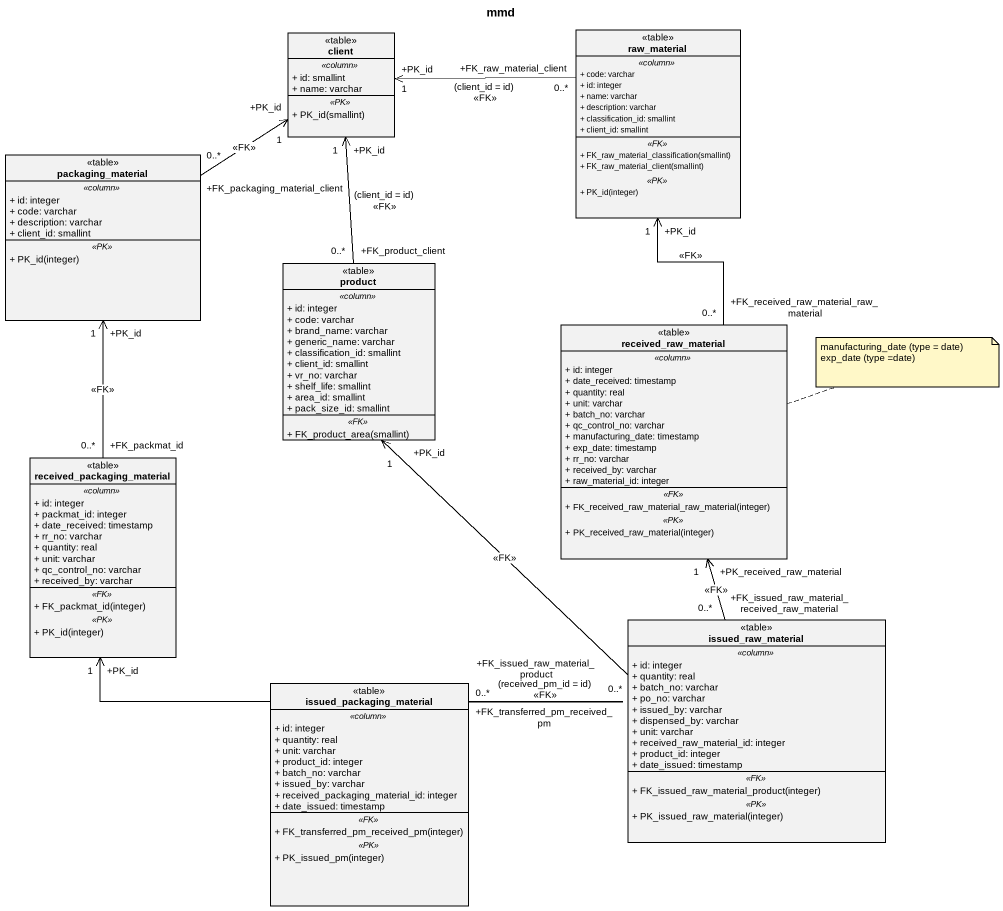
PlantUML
@startuml
title mmd
hide circle
hide empty members
skinparam classAttributeIconSize 0
class client <<table>> {
  .. <<column>> ..
  + id: smallint
  + name: varchar
  .. <<PK>> ..
  + PK_id(smallint)
}
class raw_material <<table>> {
  .. <<column>> ..
  + code: varchar
  + id: integer
  + name: varchar
  + description: varchar
  + classification_id: smallint
  + client_id: smallint
  .. <<FK>> ..
  + FK_raw_material_classification(smallint)
  + FK_raw_material_client(smallint)
  .. <<PK>> ..
  + PK_id(integer)
}
class packaging_material <<table>> {
  .. <<column>> ..
  + id: integer
  + code: varchar
  + description: varchar
  + client_id: smallint
  .. <<PK>> ..
  + PK_id(integer)
}
class product <<table>> {
  .. <<column>> ..
  + id: integer
  + code: varchar
  + brand_name: varchar
  + generic_name: varchar
  + classification_id: smallint
  + client_id: smallint
  + vr_no: varchar
  + shelf_life: smallint
  + area_id: smallint
  + pack_size_id: smallint
  .. <<FK>> ..
  + FK_product_area(smallint)
}
class received_raw_material <<table>> {
  .. <<column>> ..
  + id: integer
  + date_received: timestamp
  + quantity: real
  + unit: varchar
  + batch_no: varchar
  + qc_control_no: varchar
  + manufacturing_date: timestamp
  + exp_date: timestamp
  + rr_no: varchar
  + received_by: varchar
  + raw_material_id: integer
  .. <<FK>> ..
  + FK_received_raw_material_raw_material(integer)
  .. <<PK>> ..
  + PK_received_raw_material(integer)
}
class received_packaging_material <<table>> {
  .. <<column>> ..
  + id: integer
  + packmat_id: integer
  + date_received: timestamp
  + rr_no: varchar
  + quantity: real
  + unit: varchar
  + qc_control_no: varchar
  + received_by: varchar
  .. <<FK>> ..
  + FK_packmat_id(integer)
  .. <<PK>> ..
  + PK_id(integer)
}
class issued_raw_material <<table>> {
  .. <<column>> ..
  + id: integer
  + quantity: real
  + batch_no: varchar
  + po_no: varchar
  + issued_by: varchar
  + dispensed_by: varchar
  + unit: varchar
  + received_raw_material_id: integer
  + product_id: integer
  + date_issued: timestamp
  .. <<FK>> ..
  + FK_issued_raw_material_product(integer)
  .. <<PK>> ..
  + PK_issued_raw_material(integer)
}
class issued_packaging_material <<table>> {
  .. <<column>> ..
  + id: integer
  + quantity: real
  + unit: varchar
  + product_id: integer
  + batch_no: varchar
  + issued_by: varchar
  + received_packaging_material_id: integer
  + date_issued: timestamp
  .. <<FK>> ..
  + FK_transferred_pm_received_pm(integer)
  .. <<PK>> ..
  + PK_issued_pm(integer)
}
raw_material "+FK_raw_material_client\n0..*" -left-> "+PK_id\n1" client : (client_id = id)\n<<FK>>
packaging_material "+FK_packaging_material_client\n0..*" -up-> "+PK_id\n1" client : <<FK>>
product "+FK_product_client\n0..*" -up-> "+PK_id\n1" client : (client_id = id)\n<<FK>>
received_raw_material "+FK_received_raw_material_raw_material\n0..*" -up-> "+PK_id\n1" raw_material : <<FK>>
received_packaging_material "+FK_packmat_id\n0..*" -up-> "+PK_id\n1" packaging_material : <<FK>>
issued_raw_material "+FK_issued_raw_material_product\n0..*" -up-> "+PK_id\n1" product : <<FK>>
issued_raw_material "+FK_issued_raw_material_received_raw_material\n0..*" -up-> "+PK_received_raw_material\n1" received_raw_material : <<FK>>
issued_packaging_material "+FK_transferred_pm_received_pm\n0..*" -up-> "+PK_id\n1" received_packaging_material : (received_pm_id = id)\n<<FK>>
note right of received_raw_material
  manufacturing_date (type = date)
  exp_date (type =date)
end note
@enduml
